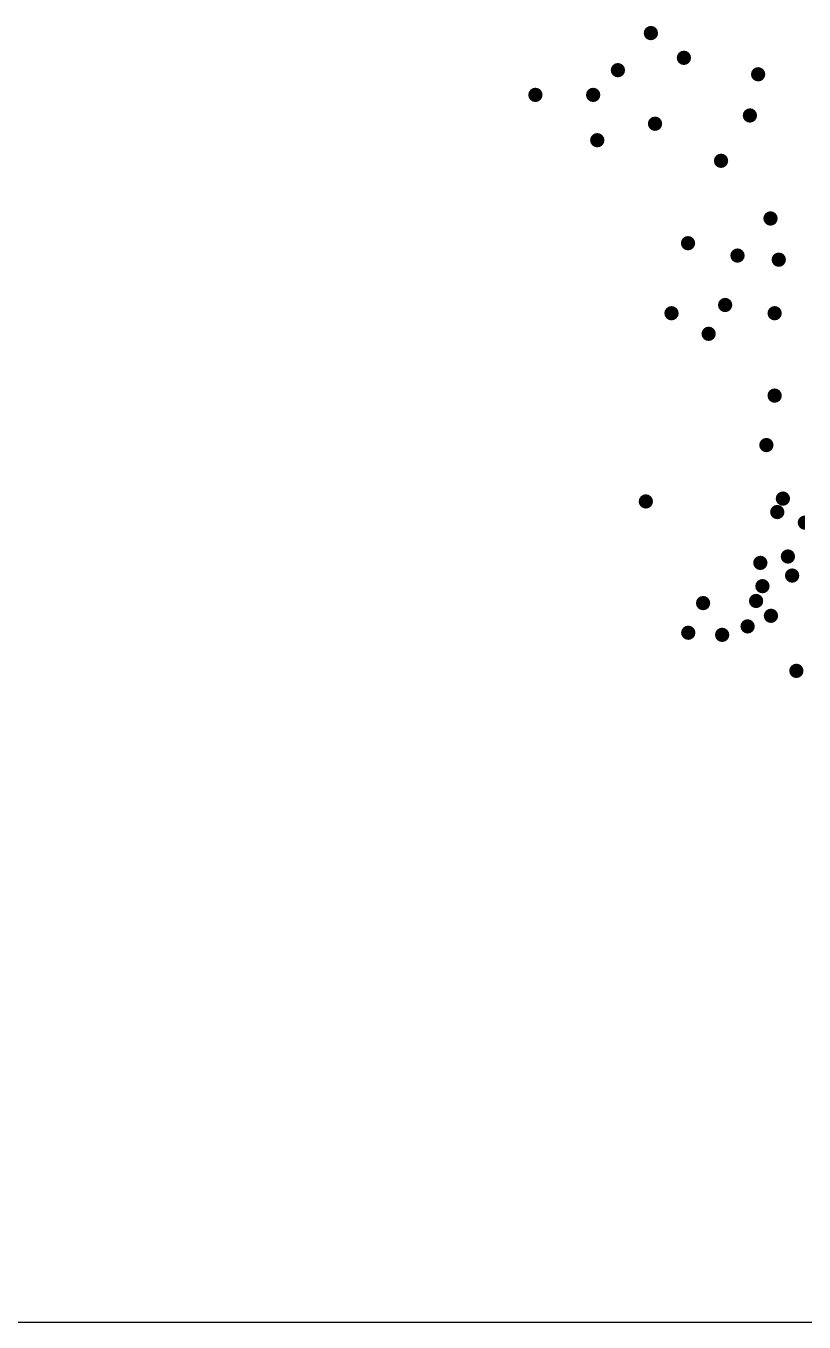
# Model space of a CAD drawing. Header units: millimetres. Extents: x 87938 to 265635, y 330093 to 434310.
# Drawn here: x 230382 to 233473, y 381523 to 386673 of the extents above; entities that cross this region are included whole.
import ezdxf

# ---------------------------------------------------------------- set-up
doc = ezdxf.new("R2010")
doc.units = ezdxf.units.MM
doc.layers.add('www.cad-blocks.net', color=7, linetype='Continuous')

# ---------------------------------------------------------------- blocks, each defined once
blk = doc.blocks.new('A$C3F56660F')
at = {"lineweight": 0}
for points in [[(487.3, 5121.4), (487.3, 5150), (467.1, 5141.6), (476.4, 5147.8)], [(487.3, 5121.4), (507.4, 5141.6), (487.3, 5150), (498.2, 5147.8)], [(487.3, 5121.4), (467.1, 5141.6), (458.8, 5121.4), (460.9, 5132.4)], [(487.3, 5121.4), (458.8, 5121.4), (467.1, 5101.3), (460.9, 5110.5)], [(487.3, 5121.4), (467.1, 5101.3), (487.3, 5092.9), (476.4, 5095.1)], [(487.3, 5121.4), (515.8, 5121.4), (507.4, 5141.6), (513.6, 5132.4)], [(487.3, 5121.4), (487.3, 5092.9), (507.4, 5101.3), (498.2, 5095.1)], [(487.3, 5121.4), (507.4, 5101.3), (515.8, 5121.4), (513.6, 5110.5)], [(618.4, 5023.2), (618.4, 5051.7), (598.2, 5043.4), (607.4, 5049.6)], [(618.4, 5023.2), (638.5, 5043.4), (618.4, 5051.7), (629.3, 5049.6)], [(356.2, 4974.1), (356.2, 5002.6), (336, 4994.3), (345.3, 5000.5)], [(356.2, 4974.1), (376.4, 4994.3), (356.2, 5002.6), (367.1, 5000.5)], [(618.4, 5023.2), (598.2, 5043.4), (589.8, 5023.2), (592, 5034.1)], [(618.4, 5023.2), (589.8, 5023.2), (598.2, 5003.1), (592, 5012.3)], [(618.4, 5023.2), (598.2, 5003.1), (618.4, 4994.7), (607.4, 4996.9)], [(618.4, 5023.2), (646.9, 5023.2), (638.5, 5043.4), (644.7, 5034.1)], [(618.4, 5023.2), (618.4, 4994.7), (638.5, 5003.1), (629.3, 4996.9)], [(618.4, 5023.2), (638.5, 5003.1), (646.9, 5023.2), (644.7, 5012.3)], [(356.2, 4974.1), (336, 4994.3), (327.7, 4974.1), (329.9, 4985)], [(356.2, 4974.1), (327.7, 4974.1), (336, 4954), (329.9, 4963.2)], [(356.2, 4974.1), (336, 4954), (356.2, 4945.6), (345.3, 4947.8)], [(356.2, 4974.1), (384.7, 4974.1), (376.4, 4994.3), (382.5, 4985)], [(356.2, 4974.1), (356.2, 4945.6), (376.4, 4954), (367.1, 4947.8)], [(356.2, 4974.1), (376.4, 4954), (384.7, 4974.1), (382.5, 4963.2)], [(913.3, 4957.8), (893.1, 4977.9), (884.8, 4957.8), (886.9, 4968.7)], [(913.3, 4957.8), (884.8, 4957.8), (893.1, 4937.6), (886.9, 4946.9)], [(913.3, 4957.8), (913.3, 4986.3), (893.1, 4977.9), (902.4, 4984.1)], [(913.3, 4957.8), (893.1, 4937.6), (913.3, 4929.2), (902.4, 4931.4)], [(913.3, 4957.8), (933.4, 4977.9), (913.3, 4986.3), (924.2, 4984.1)], [(913.3, 4957.8), (941.8, 4957.8), (933.4, 4977.9), (939.6, 4968.7)], [(913.3, 4957.8), (913.3, 4929.2), (933.4, 4937.6), (924.2, 4931.4)], [(913.3, 4957.8), (933.4, 4937.6), (941.8, 4957.8), (939.6, 4946.9)], [(28.5, 4875.9), (8.4, 4896.1), (0, 4875.9), (2.2, 4886.8)], [(28.5, 4875.9), (28.5, 4904.4), (8.4, 4896.1), (17.6, 4902.3)], [(28.5, 4875.9), (48.7, 4896.1), (28.5, 4904.4), (39.4, 4902.3)], [(28.5, 4875.9), (57, 4875.9), (48.7, 4896.1), (54.9, 4886.8)], [(257.9, 4875.9), (237.7, 4896.1), (229.4, 4875.9), (231.6, 4886.8)], [(257.9, 4875.9), (257.9, 4904.4), (237.7, 4896.1), (247, 4902.3)], [(257.9, 4875.9), (278.1, 4896.1), (257.9, 4904.4), (268.8, 4902.3)], [(257.9, 4875.9), (286.4, 4875.9), (278.1, 4896.1), (284.2, 4886.8)], [(28.5, 4875.9), (0, 4875.9), (8.4, 4855.8), (2.2, 4865)], [(28.5, 4875.9), (8.4, 4855.8), (28.5, 4847.4), (17.6, 4849.6)], [(28.5, 4875.9), (28.5, 4847.4), (48.7, 4855.8), (39.4, 4849.6)], [(28.5, 4875.9), (48.7, 4855.8), (57, 4875.9), (54.9, 4865)], [(257.9, 4875.9), (229.4, 4875.9), (237.7, 4855.8), (231.6, 4865)], [(257.9, 4875.9), (237.7, 4855.8), (257.9, 4847.4), (247, 4849.6)], [(257.9, 4875.9), (257.9, 4847.4), (278.1, 4855.8), (268.8, 4849.6)], [(257.9, 4875.9), (278.1, 4855.8), (286.4, 4875.9), (284.2, 4865)], [(503.7, 4761.3), (503.7, 4789.9), (483.5, 4781.5), (492.7, 4787.7)], [(503.7, 4761.3), (523.8, 4781.5), (503.7, 4789.9), (514.6, 4787.7)], [(880.5, 4794.1), (860.3, 4814.2), (852, 4794.1), (854.2, 4805)], [(880.5, 4794.1), (852, 4794.1), (860.3, 4773.9), (854.2, 4783.2)], [(880.5, 4794.1), (880.5, 4822.6), (860.3, 4814.2), (869.6, 4820.4)], [(880.5, 4794.1), (860.3, 4773.9), (880.5, 4765.6), (869.6, 4767.7)], [(880.5, 4794.1), (900.7, 4814.2), (880.5, 4822.6), (891.4, 4820.4)], [(880.5, 4794.1), (909, 4794.1), (900.7, 4814.2), (906.8, 4805)], [(880.5, 4794.1), (880.5, 4765.6), (900.7, 4773.9), (891.4, 4767.7)], [(880.5, 4794.1), (900.7, 4773.9), (909, 4794.1), (906.8, 4783.2)], [(503.7, 4761.3), (483.5, 4781.5), (475.1, 4761.3), (477.3, 4772.3)], [(503.7, 4761.3), (475.1, 4761.3), (483.5, 4741.2), (477.3, 4750.4)], [(503.7, 4761.3), (483.5, 4741.2), (503.7, 4732.8), (492.7, 4735)], [(503.7, 4761.3), (532.2, 4761.3), (523.8, 4781.5), (530, 4772.3)], [(503.7, 4761.3), (503.7, 4732.8), (523.8, 4741.2), (514.6, 4735)], [(503.7, 4761.3), (523.8, 4741.2), (532.2, 4761.3), (530, 4750.4)], [(274.3, 4695.9), (254.1, 4716), (245.8, 4695.9), (247.9, 4706.8)], [(274.3, 4695.9), (245.8, 4695.9), (254.1, 4675.7), (247.9, 4685)], [(274.3, 4695.9), (274.3, 4724.4), (254.1, 4716), (263.4, 4722.2)], [(274.3, 4695.9), (254.1, 4675.7), (274.3, 4667.4), (263.4, 4669.5)], [(274.3, 4695.9), (294.4, 4716), (274.3, 4724.4), (285.2, 4722.2)], [(274.3, 4695.9), (302.8, 4695.9), (294.4, 4716), (300.6, 4706.8)], [(274.3, 4695.9), (274.3, 4667.4), (294.4, 4675.7), (285.2, 4669.5)], [(274.3, 4695.9), (294.4, 4675.7), (302.8, 4695.9), (300.6, 4685)], [(765.8, 4614), (765.8, 4642.5), (745.6, 4634.2), (754.9, 4640.4)], [(765.8, 4614), (786, 4634.2), (765.8, 4642.5), (776.7, 4640.4)], [(765.8, 4614), (745.6, 4634.2), (737.3, 4614), (739.5, 4624.9)], [(765.8, 4614), (737.3, 4614), (745.6, 4593.9), (739.5, 4603.1)], [(765.8, 4614), (745.6, 4593.9), (765.8, 4585.5), (754.9, 4587.7)], [(765.8, 4614), (794.3, 4614), (786, 4634.2), (792.2, 4624.9)], [(765.8, 4614), (765.8, 4585.5), (786, 4593.9), (776.7, 4587.7)], [(765.8, 4614), (786, 4593.9), (794.3, 4614), (792.2, 4603.1)], [(962.4, 4384.9), (942.3, 4405), (933.9, 4384.9), (936.1, 4395.8)], [(962.4, 4384.9), (933.9, 4384.9), (942.3, 4364.7), (936.1, 4374)], [(962.4, 4384.9), (962.4, 4413.4), (942.3, 4405), (951.5, 4411.2)], [(962.4, 4384.9), (942.3, 4364.7), (962.4, 4356.4), (951.5, 4358.5)], [(962.4, 4384.9), (982.6, 4405), (962.4, 4413.4), (973.3, 4411.2)], [(962.4, 4384.9), (990.9, 4384.9), (982.6, 4405), (988.8, 4395.8)], [(962.4, 4384.9), (962.4, 4356.4), (982.6, 4364.7), (973.3, 4358.5)], [(962.4, 4384.9), (982.6, 4364.7), (990.9, 4384.9), (988.8, 4374)], [(634.7, 4286.7), (614.6, 4306.8), (606.2, 4286.7), (608.4, 4297.6)], [(634.7, 4286.7), (606.2, 4286.7), (614.6, 4266.5), (608.4, 4275.8)], [(634.7, 4286.7), (634.7, 4315.2), (614.6, 4306.8), (623.8, 4313)], [(634.7, 4286.7), (614.6, 4266.5), (634.7, 4258.2), (623.8, 4260.3)], [(634.7, 4286.7), (654.9, 4306.8), (634.7, 4315.2), (645.6, 4313)], [(634.7, 4286.7), (663.2, 4286.7), (654.9, 4306.8), (661.1, 4297.6)], [(634.7, 4286.7), (634.7, 4258.2), (654.9, 4266.5), (645.6, 4260.3)], [(634.7, 4286.7), (654.9, 4266.5), (663.2, 4286.7), (661.1, 4275.8)], [(831.3, 4237.6), (811.2, 4257.7), (802.8, 4237.6), (805, 4248.5)], [(831.3, 4237.6), (802.8, 4237.6), (811.2, 4217.4), (805, 4226.6)], [(831.3, 4237.6), (831.3, 4266.1), (811.2, 4257.7), (820.4, 4263.9)], [(831.3, 4237.6), (811.2, 4217.4), (831.3, 4209), (820.4, 4211.2)], [(831.3, 4237.6), (851.5, 4257.7), (831.3, 4266.1), (842.3, 4263.9)], [(831.3, 4237.6), (859.9, 4237.6), (851.5, 4257.7), (857.7, 4248.5)], [(831.3, 4237.6), (831.3, 4209), (851.5, 4217.4), (842.3, 4211.2)], [(831.3, 4237.6), (851.5, 4217.4), (859.9, 4237.6), (857.7, 4226.6)], [(995.2, 4221.2), (975, 4241.4), (966.7, 4221.2), (968.8, 4232.1)], [(995.2, 4221.2), (995.2, 4249.7), (975, 4241.4), (984.3, 4247.5)], [(995.2, 4221.2), (1015.4, 4241.4), (995.2, 4249.7), (1006.1, 4247.5)], [(995.2, 4221.2), (1023.7, 4221.2), (1015.4, 4241.4), (1021.5, 4232.1)], [(995.2, 4221.2), (966.7, 4221.2), (975, 4201), (968.8, 4210.3)], [(995.2, 4221.2), (975, 4201), (995.2, 4192.7), (984.3, 4194.8)], [(995.2, 4221.2), (995.2, 4192.7), (1015.4, 4201), (1006.1, 4194.8)], [(995.2, 4221.2), (1015.4, 4201), (1023.7, 4221.2), (1021.5, 4210.3)], [(782.2, 4041.1), (782.2, 4069.7), (762, 4061.3), (771.3, 4067.5)], [(782.2, 4041.1), (802.4, 4061.3), (782.2, 4069.7), (793.1, 4067.5)], [(569.2, 4008.4), (549, 4028.6), (540.7, 4008.4), (542.9, 4019.3)], [(569.2, 4008.4), (569.2, 4036.9), (549, 4028.6), (558.3, 4034.7)], [(569.2, 4008.4), (589.4, 4028.6), (569.2, 4036.9), (580.1, 4034.7)], [(569.2, 4008.4), (597.7, 4008.4), (589.4, 4028.6), (595.5, 4019.3)], [(782.2, 4041.1), (762, 4061.3), (753.7, 4041.1), (755.9, 4052.1)], [(782.2, 4041.1), (753.7, 4041.1), (762, 4021), (755.9, 4030.2)], [(782.2, 4041.1), (762, 4021), (782.2, 4012.6), (771.3, 4014.8)], [(782.2, 4041.1), (810.7, 4041.1), (802.4, 4061.3), (808.5, 4052.1)], [(782.2, 4041.1), (782.2, 4012.6), (802.4, 4021), (793.1, 4014.8)], [(782.2, 4041.1), (802.4, 4021), (810.7, 4041.1), (808.5, 4030.2)], [(978.8, 4008.4), (958.6, 4028.6), (950.3, 4008.4), (952.5, 4019.3)], [(978.8, 4008.4), (978.8, 4036.9), (958.6, 4028.6), (967.9, 4034.7)], [(978.8, 4008.4), (999, 4028.6), (978.8, 4036.9), (989.7, 4034.7)], [(978.8, 4008.4), (1007.3, 4008.4), (999, 4028.6), (1005.1, 4019.3)], [(569.2, 4008.4), (540.7, 4008.4), (549, 3988.2), (542.9, 3997.5)], [(569.2, 4008.4), (549, 3988.2), (569.2, 3979.9), (558.3, 3982.1)], [(569.2, 4008.4), (569.2, 3979.9), (589.4, 3988.2), (580.1, 3982.1)], [(569.2, 4008.4), (589.4, 3988.2), (597.7, 4008.4), (595.5, 3997.5)], [(978.8, 4008.4), (950.3, 4008.4), (958.6, 3988.2), (952.5, 3997.5)], [(978.8, 4008.4), (958.6, 3988.2), (978.8, 3979.9), (967.9, 3982.1)], [(978.8, 4008.4), (978.8, 3979.9), (999, 3988.2), (989.7, 3982.1)], [(978.8, 4008.4), (999, 3988.2), (1007.3, 4008.4), (1005.1, 3997.5)], [(716.7, 3926.6), (696.5, 3946.7), (688.1, 3926.6), (690.3, 3937.5)], [(716.7, 3926.6), (688.1, 3926.6), (696.5, 3906.4), (690.3, 3915.7)], [(716.7, 3926.6), (716.7, 3955.1), (696.5, 3946.7), (705.7, 3952.9)], [(716.7, 3926.6), (696.5, 3906.4), (716.7, 3898.1), (705.7, 3900.2)], [(716.7, 3926.6), (736.8, 3946.7), (716.7, 3955.1), (727.6, 3952.9)], [(716.7, 3926.6), (745.2, 3926.6), (736.8, 3946.7), (743, 3937.5)], [(716.7, 3926.6), (716.7, 3898.1), (736.8, 3906.4), (727.6, 3900.2)], [(716.7, 3926.6), (736.8, 3906.4), (745.2, 3926.6), (743, 3915.7)], [(978.8, 3681), (978.8, 3709.6), (958.6, 3701.2), (967.9, 3707.4)], [(978.8, 3681), (999, 3701.2), (978.8, 3709.6), (989.7, 3707.4)], [(978.8, 3681), (958.6, 3701.2), (950.3, 3681), (952.5, 3692)], [(978.8, 3681), (950.3, 3681), (958.6, 3660.9), (952.5, 3670.1)], [(978.8, 3681), (958.6, 3660.9), (978.8, 3652.5), (967.9, 3654.7)], [(978.8, 3681), (1007.3, 3681), (999, 3701.2), (1005.1, 3692)], [(978.8, 3681), (978.8, 3652.5), (999, 3660.9), (989.7, 3654.7)], [(978.8, 3681), (999, 3660.9), (1007.3, 3681), (1005.1, 3670.1)], [(946, 3484.6), (925.9, 3504.8), (917.5, 3484.6), (919.7, 3495.5)], [(946, 3484.6), (946, 3513.1), (925.9, 3504.8), (935.1, 3511)], [(946, 3484.6), (966.2, 3504.8), (946, 3513.1), (956.9, 3511)], [(946, 3484.6), (974.6, 3484.6), (966.2, 3504.8), (972.4, 3495.5)], [(946, 3484.6), (917.5, 3484.6), (925.9, 3464.5), (919.7, 3473.7)], [(946, 3484.6), (925.9, 3464.5), (946, 3456.1), (935.1, 3458.3)], [(946, 3484.6), (946, 3456.1), (966.2, 3464.5), (956.9, 3458.3)], [(946, 3484.6), (966.2, 3464.5), (974.6, 3484.6), (972.4, 3473.7)], [(1011.6, 3271.8), (1011.6, 3300.3), (991.4, 3292), (1000.7, 3298.2)], [(1011.6, 3271.8), (1031.7, 3292), (1011.6, 3300.3), (1022.5, 3298.2)], [(467.2, 3260.5), (447.1, 3280.7), (438.7, 3260.5), (440.9, 3271.4)], [(467.2, 3260.5), (438.7, 3260.5), (447.1, 3240.3), (440.9, 3249.6)], [(467.2, 3260.5), (467.2, 3289), (447.1, 3280.7), (456.3, 3286.8)], [(467.2, 3260.5), (447.1, 3240.3), (467.2, 3232), (456.3, 3234.2)], [(467.2, 3260.5), (487.4, 3280.7), (467.2, 3289), (478.1, 3286.8)], [(467.2, 3260.5), (495.7, 3260.5), (487.4, 3280.7), (493.6, 3271.4)], [(467.2, 3260.5), (467.2, 3232), (487.4, 3240.3), (478.1, 3234.2)], [(467.2, 3260.5), (487.4, 3240.3), (495.7, 3260.5), (493.6, 3249.6)], [(989.3, 3218.4), (989.3, 3246.9), (969.2, 3238.6), (978.4, 3244.8)], [(1011.6, 3271.8), (991.4, 3292), (983.1, 3271.8), (985.2, 3282.7)], [(1011.6, 3271.8), (983.1, 3271.8), (991.4, 3251.7), (985.2, 3260.9)], [(989.3, 3218.4), (1009.5, 3238.6), (989.3, 3246.9), (1000.2, 3244.8)], [(1011.6, 3271.8), (991.4, 3251.7), (1011.6, 3243.3), (1000.7, 3245.5)], [(1011.6, 3271.8), (1040.1, 3271.8), (1031.7, 3292), (1037.9, 3282.7)], [(1011.6, 3271.8), (1011.6, 3243.3), (1031.7, 3251.7), (1022.5, 3245.5)], [(1011.6, 3271.8), (1031.7, 3251.7), (1040.1, 3271.8), (1037.9, 3260.9)], [(989.3, 3218.4), (969.2, 3238.6), (960.8, 3218.4), (963, 3229.3)], [(989.3, 3218.4), (960.8, 3218.4), (969.2, 3198.3), (963, 3207.5)], [(989.3, 3218.4), (969.2, 3198.3), (989.3, 3189.9), (978.4, 3192.1)], [(989.3, 3218.4), (1017.8, 3218.4), (1009.5, 3238.6), (1015.7, 3229.3)], [(989.3, 3218.4), (989.3, 3189.9), (1009.5, 3198.3), (1000.2, 3192.1)], [(989.3, 3218.4), (1009.5, 3198.3), (1017.8, 3218.4), (1015.7, 3207.5)], [(1098.8, 3176.4), (1078.6, 3196.5), (1070.3, 3176.4), (1072.5, 3187.3)], [(1098.8, 3176.4), (1098.8, 3204.9), (1078.6, 3196.5), (1087.9, 3202.7)], [(1098.8, 3176.4), (1070.3, 3176.4), (1078.6, 3156.2), (1072.5, 3165.5)], [(1098.8, 3176.4), (1078.6, 3156.2), (1098.8, 3147.9), (1087.9, 3150)], [(922, 3016.5), (922, 3045), (901.8, 3036.7), (911.1, 3042.9)], [(922, 3016.5), (942.1, 3036.7), (922, 3045), (932.9, 3042.9)], [(1031.4, 3041.8), (1011.3, 3061.9), (1002.9, 3041.8), (1005.1, 3052.7)], [(1031.4, 3041.8), (1002.9, 3041.8), (1011.3, 3021.6), (1005.1, 3030.9)], [(1031.4, 3041.8), (1031.4, 3070.3), (1011.3, 3061.9), (1020.5, 3068.1)], [(1031.4, 3041.8), (1011.3, 3021.6), (1031.4, 3013.3), (1020.5, 3015.4)], [(1031.4, 3041.8), (1051.6, 3061.9), (1031.4, 3070.3), (1042.3, 3068.1)], [(1031.4, 3041.8), (1060, 3041.8), (1051.6, 3061.9), (1057.8, 3052.7)], [(1031.4, 3041.8), (1031.4, 3013.3), (1051.6, 3021.6), (1042.3, 3015.4)], [(1031.4, 3041.8), (1051.6, 3021.6), (1060, 3041.8), (1057.8, 3030.9)], [(922, 3016.5), (901.8, 3036.7), (893.5, 3016.5), (895.6, 3027.4)], [(922, 3016.5), (893.5, 3016.5), (901.8, 2996.4), (895.6, 3005.6)], [(922, 3016.5), (901.8, 2996.4), (922, 2988), (911.1, 2990.2)], [(922, 3016.5), (950.5, 3016.5), (942.1, 3036.7), (948.3, 3027.4)], [(922, 3016.5), (922, 2988), (942.1, 2996.4), (932.9, 2990.2)], [(922, 3016.5), (942.1, 2996.4), (950.5, 3016.5), (948.3, 3005.6)], [(1048.3, 2966), (1048.3, 2994.6), (1028.1, 2986.2), (1037.4, 2992.4)], [(1048.3, 2966), (1068.4, 2986.2), (1048.3, 2994.6), (1059.2, 2992.4)], [(930.4, 2924), (910.2, 2944.1), (901.9, 2924), (904, 2934.9)], [(930.4, 2924), (930.4, 2952.5), (910.2, 2944.1), (919.5, 2950.3)], [(930.4, 2924), (950.5, 2944.1), (930.4, 2952.5), (941.3, 2950.3)], [(930.4, 2924), (958.9, 2924), (950.5, 2944.1), (956.7, 2934.9)], [(1048.3, 2966), (1028.1, 2986.2), (1019.8, 2966), (1021.9, 2977)], [(1048.3, 2966), (1019.8, 2966), (1028.1, 2945.9), (1021.9, 2955.1)], [(1048.3, 2966), (1028.1, 2945.9), (1048.3, 2937.5), (1037.4, 2939.7)], [(1048.3, 2966), (1076.8, 2966), (1068.4, 2986.2), (1074.6, 2977)], [(1048.3, 2966), (1048.3, 2937.5), (1068.4, 2945.9), (1059.2, 2939.7)], [(1048.3, 2966), (1068.4, 2945.9), (1076.8, 2966), (1074.6, 2955.1)], [(694.6, 2856.7), (694.6, 2885.2), (674.4, 2876.8), (683.7, 2883)], [(694.6, 2856.7), (714.8, 2876.8), (694.6, 2885.2), (705.5, 2883)], [(905.1, 2865.1), (885, 2885.3), (876.6, 2865.1), (878.8, 2876)], [(905.1, 2865.1), (905.1, 2893.6), (885, 2885.3), (894.2, 2891.4)], [(930.4, 2924), (901.9, 2924), (910.2, 2903.8), (904, 2913.1)], [(905.1, 2865.1), (925.3, 2885.3), (905.1, 2893.6), (916, 2891.4)], [(905.1, 2865.1), (933.6, 2865.1), (925.3, 2885.3), (931.5, 2876)], [(930.4, 2924), (910.2, 2903.8), (930.4, 2895.5), (919.5, 2897.6)], [(930.4, 2924), (930.4, 2895.5), (950.5, 2903.8), (941.3, 2897.6)], [(930.4, 2924), (950.5, 2903.8), (958.9, 2924), (956.7, 2913.1)], [(694.6, 2856.7), (674.4, 2876.8), (666.1, 2856.7), (668.3, 2867.6)], [(694.6, 2856.7), (666.1, 2856.7), (674.4, 2836.5), (668.3, 2845.8)], [(694.6, 2856.7), (674.4, 2836.5), (694.6, 2828.2), (683.7, 2830.3)], [(694.6, 2856.7), (723.1, 2856.7), (714.8, 2876.8), (720.9, 2867.6)], [(694.6, 2856.7), (694.6, 2828.2), (714.8, 2836.5), (705.5, 2830.3)], [(694.6, 2856.7), (714.8, 2836.5), (723.1, 2856.7), (720.9, 2845.8)], [(905.1, 2865.1), (876.6, 2865.1), (885, 2844.9), (878.8, 2854.2)], [(905.1, 2865.1), (885, 2844.9), (905.1, 2836.6), (894.2, 2838.8)], [(905.1, 2865.1), (905.1, 2836.6), (925.3, 2844.9), (916, 2838.8)], [(905.1, 2865.1), (925.3, 2844.9), (933.6, 2865.1), (931.5, 2854.2)], [(964.1, 2806.2), (964.1, 2834.7), (943.9, 2826.4), (953.2, 2832.5)], [(964.1, 2806.2), (984.2, 2826.4), (964.1, 2834.7), (975, 2832.5)], [(871.4, 2764.1), (851.3, 2784.3), (842.9, 2764.1), (845.1, 2775.1)], [(871.4, 2764.1), (871.4, 2792.7), (851.3, 2784.3), (860.5, 2790.5)], [(871.4, 2764.1), (891.6, 2784.3), (871.4, 2792.7), (882.4, 2790.5)], [(871.4, 2764.1), (900, 2764.1), (891.6, 2784.3), (897.8, 2775.1)], [(964.1, 2806.2), (943.9, 2826.4), (935.6, 2806.2), (937.7, 2817.1)], [(964.1, 2806.2), (935.6, 2806.2), (943.9, 2786), (937.7, 2795.3)], [(964.1, 2806.2), (943.9, 2786), (964.1, 2777.7), (953.2, 2779.9)], [(964.1, 2806.2), (992.6, 2806.2), (984.2, 2826.4), (990.4, 2817.1)], [(964.1, 2806.2), (964.1, 2777.7), (984.2, 2786), (975, 2779.9)], [(964.1, 2806.2), (984.2, 2786), (992.6, 2806.2), (990.4, 2795.3)], [(635.7, 2738.9), (615.5, 2759.1), (607.1, 2738.9), (609.3, 2749.8)], [(635.7, 2738.9), (607.1, 2738.9), (615.5, 2718.7), (609.3, 2728)], [(635.7, 2738.9), (635.7, 2767.4), (615.5, 2759.1), (624.7, 2765.2)], [(635.7, 2738.9), (615.5, 2718.7), (635.7, 2710.4), (624.7, 2712.6)], [(635.7, 2738.9), (655.8, 2759.1), (635.7, 2767.4), (646.6, 2765.2)], [(635.7, 2738.9), (664.2, 2738.9), (655.8, 2759.1), (662, 2749.8)], [(635.7, 2738.9), (635.7, 2710.4), (655.8, 2718.7), (646.6, 2712.6)], [(635.7, 2738.9), (655.8, 2718.7), (664.2, 2738.9), (662, 2728)], [(770.4, 2730.5), (750.2, 2750.7), (741.9, 2730.5), (744, 2741.4)], [(770.4, 2730.5), (741.9, 2730.5), (750.2, 2710.3), (744, 2719.6)], [(770.4, 2730.5), (770.4, 2759), (750.2, 2750.7), (759.5, 2756.8)], [(770.4, 2730.5), (750.2, 2710.3), (770.4, 2702), (759.5, 2704.2)], [(770.4, 2730.5), (790.5, 2750.7), (770.4, 2759), (781.3, 2756.8)], [(770.4, 2730.5), (798.9, 2730.5), (790.5, 2750.7), (796.7, 2741.4)], [(770.4, 2730.5), (770.4, 2702), (790.5, 2710.3), (781.3, 2704.2)], [(770.4, 2730.5), (790.5, 2710.3), (798.9, 2730.5), (796.7, 2719.6)], [(871.4, 2764.1), (842.9, 2764.1), (851.3, 2744), (845.1, 2753.2)], [(871.4, 2764.1), (851.3, 2744), (871.4, 2735.6), (860.5, 2737.8)], [(871.4, 2764.1), (871.4, 2735.6), (891.6, 2744), (882.4, 2737.8)], [(871.4, 2764.1), (891.6, 2744), (900, 2764.1), (897.8, 2753.2)], [(1065.1, 2587.5), (1045, 2607.6), (1036.6, 2587.5), (1038.8, 2598.4)], [(1065.1, 2587.5), (1036.6, 2587.5), (1045, 2567.3), (1038.8, 2576.6)], [(1065.1, 2587.5), (1065.1, 2616), (1045, 2607.6), (1054.2, 2613.8)], [(1065.1, 2587.5), (1045, 2567.3), (1065.1, 2559), (1054.2, 2561.1)], [(1065.1, 2587.5), (1085.3, 2607.6), (1065.1, 2616), (1076, 2613.8)], [(1065.1, 2587.5), (1093.6, 2587.5), (1085.3, 2607.6), (1091.5, 2598.4)], [(1065.1, 2587.5), (1065.1, 2559), (1085.3, 2567.3), (1076, 2561.1)], [(1065.1, 2587.5), (1085.3, 2567.3), (1093.6, 2587.5), (1091.5, 2576.6)]]:
    blk.add_trace(points, dxfattribs=at)
blk = doc.blocks.new('A$C3E9370D8')
blk.add_blockref('A$C3F56660F', (0, 0))
blk = doc.blocks.new('format')
at = {"layer": 'www.cad-blocks.net', "color": 155, "true_color": 0x546d8e}
blk.add_line((102853.7, 381523.4), (265634.8, 381523.4), dxfattribs=at)

msp = doc.modelspace()

# ---------------------------------------------------------------- block references
msp.add_blockref('A$C3E9370D8', (232377.2, 381523.4))
at = {"layer": 'www.cad-blocks.net'}
msp.add_blockref('format', (0, 0), dxfattribs=at)

doc.saveas('drawing.dxf')
